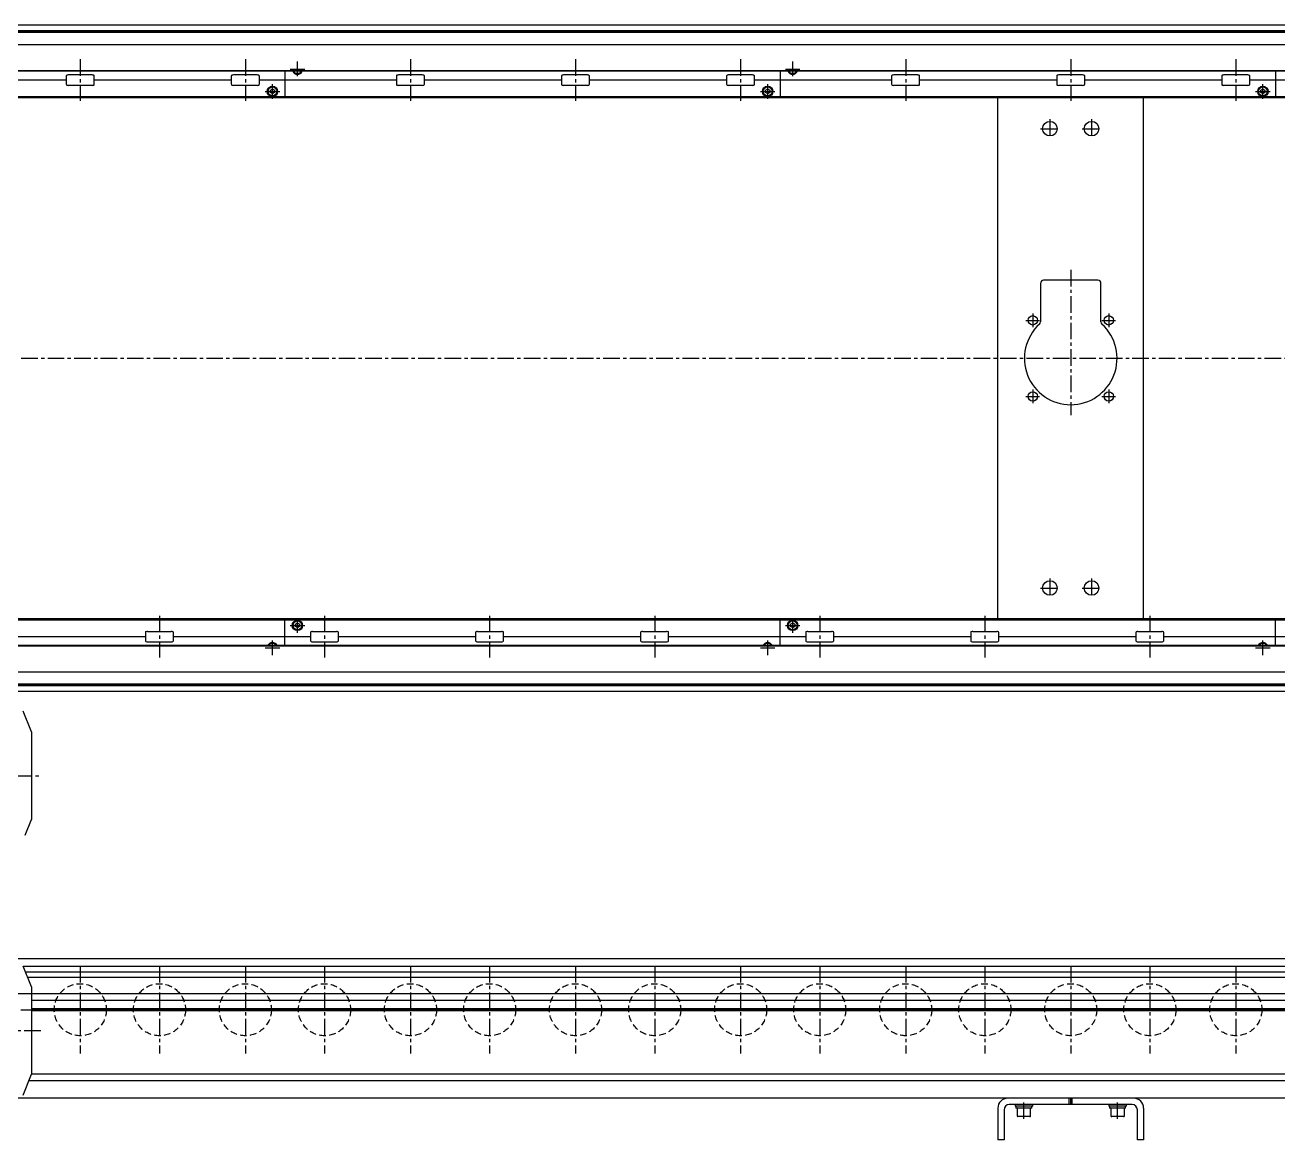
# Model space of a CAD drawing. Extents: x -10 to 3807, y -8 to 1151.
# Drawn here: x 676 to 1879, y 28 to 1098 of the extents above; entities that cross this region are included whole.
import ezdxf

# ---------------------------------------------------------------- set-up
doc = ezdxf.new("R2010")
doc.units = 0
doc.header["$LTSCALE"] = 0.5
doc.linetypes.add('CENTER', pattern=[50.8, 31.75, -6.35, 6.35, -6.35])
doc.linetypes.add('DASHED', pattern=[19.05, 12.7, -6.35])
for name, color, linetype in [('MSM_CENTER', 1, 'CENTER'), ('MSM_CONTINUOUS', 7, 'CONTINUOUS'), ('MSM_DASHED', 4, 'DASHED')]:
    doc.layers.add(name, color=color, linetype=linetype)

msp = doc.modelspace()

# ---------------------------------------------------------------- linework, layer by layer
at = {"layer": 'MSM_CENTER'}
for p, q in [((729.3, 1065.5), (729.3, 1025.5)), ((887.8, 1065.5), (887.8, 1025.5)), ((937.8, 1049.2), (937.8, 1063.3)), ((1046.3, 1065.5), (1046.3, 1025.5)), ((1204.8, 1065.5), (1204.8, 1025.5)), ((1363.3, 1065.5), (1363.3, 1025.5)), ((1413.3, 1049.2), (1413.3, 1063.3)), ((1521.8, 1065.5), (1521.8, 1025.5)), ((1680.3, 1065.5), (1680.3, 1025.5)), ((1838.8, 1065.5), (1838.8, 1025.5)), ((930.8, 1056.2), (944.8, 1056.2)), ((1406.3, 1056.2), (1420.3, 1056.2)), ((906.8, 1034.7), (920.8, 1034.7)), ((913.8, 1027.7), (913.8, 1041.8)), ((1382.3, 1034.7), (1396.3, 1034.7)), ((1389.3, 1027.7), (1389.3, 1041.8)), ((1857.8, 1034.7), (1871.8, 1034.7)), ((1864.8, 1027.7), (1864.8, 1041.8)), ((1651.3, 998.9), (1669.3, 998.9)), ((1660.3, 1007.9), (1660.3, 989.9)), ((1691.3, 998.9), (1709.3, 998.9)), ((1700.3, 1007.9), (1700.3, 989.9)), ((1680.3, 863.4), (1680.3, 723.9)), ((1643.8, 821.4), (1643.8, 808.4)), ((1716.8, 821.4), (1716.8, 808.4)), ((1637.3, 814.9), (1650.3, 814.9)), ((1710.3, 814.9), (1723.3, 814.9)), ((2999.9, 778.4), (359.8, 778.4)), ((1643.8, 748.4), (1643.8, 735.4)), ((1716.8, 748.4), (1716.8, 735.4)), ((1637.3, 741.9), (1650.3, 741.9)), ((1710.3, 741.9), (1723.3, 741.9)), ((1660.3, 566.9), (1660.3, 548.9)), ((1700.3, 566.9), (1700.3, 548.9)), ((1651.3, 557.9), (1669.3, 557.9)), ((1691.3, 557.9), (1709.3, 557.9)), ((805.3, 531.3), (805.3, 491.3)), ((963.8, 531.3), (963.8, 491.3)), ((1122.3, 531.3), (1122.3, 491.3)), ((1280.8, 531.3), (1280.8, 491.3)), ((1439.3, 531.3), (1439.3, 491.3)), ((1597.8, 531.3), (1597.8, 491.3)), ((1756.3, 531.3), (1756.3, 491.3)), ((930.8, 522), (944.8, 522)), ((937.8, 515), (937.8, 529)), ((1406.3, 522), (1420.3, 522)), ((1413.3, 515), (1413.3, 529)), ((913.8, 493.5), (913.8, 507.5)), ((1389.3, 493.5), (1389.3, 507.5)), ((1864.8, 493.5), (1864.8, 507.5)), ((906.8, 500.5), (920.8, 500.5)), ((1382.3, 500.5), (1396.3, 500.5)), ((1857.8, 500.5), (1871.8, 500.5)), ((362.3, 377.7), (692.3, 377.7)), ((729.3, 195), (729.3, 111)), ((805.3, 195), (805.3, 111)), ((887.8, 195), (887.8, 111)), ((963.8, 195), (963.8, 111)), ((1046.3, 195), (1046.3, 111)), ((1122.3, 195), (1122.3, 111)), ((1204.8, 195), (1204.8, 111)), ((1280.8, 195), (1280.8, 111)), ((1363.3, 195), (1363.3, 111)), ((1439.3, 195), (1439.3, 111)), ((1521.8, 195), (1521.8, 111)), ((1597.8, 195), (1597.8, 111)), ((1680.3, 195), (1680.3, 111)), ((1756.3, 195), (1756.3, 111)), ((1838.8, 195), (1838.8, 111)), ((367.3, 153), (2990.3, 153)), ((472.3, 133), (692.3, 133)), ((1635.3, 48.4), (1635.3, 64)), ((1725.3, 48.4), (1725.3, 64))]:
    msp.add_line(p, q, dxfattribs=at)
at = {"layer": 'MSM_CONTINUOUS'}
for p, q in [((2989.9, 1098.4), (370.7, 1098.4)), ((2988.3, 1098.3), (372.3, 1098.3)), ((2963.6, 1092.9), (396.9, 1092.9)), ((2963.6, 1091.2), (396.9, 1091.2)), ((2963.5, 1092), (397, 1092)), ((2988.3, 1079.5), (372.3, 1079.5)), ((2988.3, 1054.1), (372.3, 1054.1)), ((2988.3, 1054.5), (422.3, 1054.5)), ((715.8, 1049.5), (715.8, 1041.5)), ((740.7, 1050.5), (717.8, 1050.5)), ((742.7, 1041.5), (742.7, 1049.5)), ((874.3, 1049.5), (874.3, 1041.5)), ((899.2, 1050.5), (876.3, 1050.5)), ((901.2, 1041.5), (901.2, 1049.5)), ((925.8, 1054.1), (925.8, 1029.4)), ((937.8, 1053.9), (937.4, 1054.1)), ((938.1, 1054.1), (937.8, 1053.9)), ((1032.8, 1049.5), (1032.8, 1041.5)), ((1057.7, 1050.5), (1034.8, 1050.5)), ((1059.7, 1041.5), (1059.7, 1049.5)), ((1191.3, 1049.5), (1191.3, 1041.5)), ((1216.2, 1050.5), (1193.3, 1050.5)), ((1218.2, 1041.5), (1218.2, 1049.5)), ((1349.8, 1049.5), (1349.8, 1041.5)), ((1374.7, 1050.5), (1351.8, 1050.5)), ((1376.7, 1041.5), (1376.7, 1049.5)), ((1401.3, 1054.1), (1401.3, 1029.4)), ((1413.3, 1053.9), (1412.9, 1054.1)), ((1413.6, 1054.1), (1413.3, 1053.9)), ((1508.3, 1049.5), (1508.3, 1041.5)), ((1533.2, 1050.5), (1510.3, 1050.5)), ((1535.2, 1041.5), (1535.2, 1049.5)), ((1666.8, 1049.5), (1666.8, 1041.5)), ((1691.7, 1050.5), (1668.8, 1050.5)), ((1693.7, 1041.5), (1693.7, 1049.5)), ((1825.3, 1049.5), (1825.3, 1041.5)), ((1850.2, 1050.5), (1827.3, 1050.5)), ((1852.2, 1041.5), (1852.2, 1049.5)), ((1876.8, 1054.1), (1876.8, 1029.4)), ((715.8, 1045.5), (584.2, 1045.5)), ((740.7, 1040.5), (717.8, 1040.5)), ((874.3, 1045.5), (742.7, 1045.5)), ((899.2, 1040.5), (876.3, 1040.5)), ((1032.8, 1045.5), (901.2, 1045.5)), ((911.8, 1035.9), (913.8, 1037.1)), ((911.8, 1033.6), (911.8, 1035.9)), ((913.8, 1037.1), (915.8, 1035.9)), ((915.8, 1035.9), (915.8, 1033.6)), ((1057.7, 1040.5), (1034.8, 1040.5)), ((1191.3, 1045.5), (1059.7, 1045.5)), ((1216.2, 1040.5), (1193.3, 1040.5)), ((1349.8, 1045.5), (1218.2, 1045.5)), ((1374.7, 1040.5), (1351.8, 1040.5)), ((1508.3, 1045.5), (1376.7, 1045.5)), ((1387.3, 1035.9), (1389.3, 1037.1)), ((1387.3, 1033.6), (1387.3, 1035.9)), ((1389.3, 1037.1), (1391.3, 1035.9)), ((1391.3, 1035.9), (1391.3, 1033.6)), ((1533.2, 1040.5), (1510.3, 1040.5)), ((1666.8, 1045.5), (1535.2, 1045.5)), ((1691.7, 1040.5), (1668.8, 1040.5)), ((1825.3, 1045.5), (1693.7, 1045.5)), ((1850.2, 1040.5), (1827.3, 1040.5)), ((1983.8, 1045.5), (1852.2, 1045.5)), ((1862.8, 1035.9), (1864.8, 1037.1)), ((1862.8, 1033.6), (1862.8, 1035.9)), ((1864.8, 1037.1), (1866.8, 1035.9)), ((1866.8, 1035.9), (1866.8, 1033.6)), ((2986.3, 1029.4), (450.3, 1029.4)), ((2989.9, 1028.4), (450.3, 1028.4)), ((913.8, 1032.4), (911.8, 1033.6)), ((915.8, 1033.6), (913.8, 1032.4)), ((1389.3, 1032.4), (1387.3, 1033.6)), ((1391.3, 1033.6), (1389.3, 1032.4)), ((1610.3, 528.4), (1610.3, 1028.4)), ((1750.3, 528.4), (1750.3, 1028.4)), ((1864.8, 1032.4), (1862.8, 1033.6)), ((1866.8, 1033.6), (1864.8, 1032.4)), ((1651.3, 850.4), (1651.3, 813.5)), ((1706.3, 853.4), (1654.3, 853.4)), ((1709.3, 813.5), (1709.3, 850.4)), ((2989.9, 528.4), (450.3, 528.4)), ((450.3, 527.4), (2986.3, 527.4)), ((925.8, 502.6), (925.8, 527.4)), ((935.8, 523.2), (937.8, 524.4)), ((935.8, 520.9), (935.8, 523.2)), ((937.8, 519.7), (935.8, 520.9)), ((937.8, 524.4), (939.8, 523.2)), ((939.8, 520.9), (937.8, 519.7)), ((939.8, 523.2), (939.8, 520.9)), ((1401.3, 502.6), (1401.3, 527.4)), ((1411.3, 523.2), (1413.3, 524.4)), ((1411.3, 520.9), (1411.3, 523.2)), ((1413.3, 519.7), (1411.3, 520.9)), ((1413.3, 524.4), (1415.3, 523.2)), ((1415.3, 520.9), (1413.3, 519.7)), ((1415.3, 523.2), (1415.3, 520.9)), ((1876.8, 502.6), (1876.8, 527.4)), ((660.2, 511.3), (791.8, 511.3)), ((791.8, 515.3), (791.8, 507.3)), ((793.8, 516.3), (816.7, 516.3)), ((793.8, 506.3), (816.7, 506.3)), ((818.7, 507.3), (818.7, 515.3)), ((818.7, 511.3), (950.3, 511.3)), ((950.3, 515.3), (950.3, 507.3)), ((952.3, 516.3), (975.2, 516.3)), ((952.3, 506.3), (975.2, 506.3)), ((977.2, 507.3), (977.2, 515.3)), ((977.2, 511.3), (1108.8, 511.3)), ((1108.8, 515.3), (1108.8, 507.3)), ((1110.8, 516.3), (1133.7, 516.3)), ((1110.8, 506.3), (1133.7, 506.3)), ((1135.7, 507.3), (1135.7, 515.3)), ((1135.7, 511.3), (1267.3, 511.3)), ((1267.3, 515.3), (1267.3, 507.3)), ((1269.3, 516.3), (1292.2, 516.3)), ((1269.3, 506.3), (1292.2, 506.3)), ((1294.2, 507.3), (1294.2, 515.3)), ((1294.2, 511.3), (1425.8, 511.3)), ((1425.8, 515.3), (1425.8, 507.3)), ((1427.8, 516.3), (1450.7, 516.3)), ((1427.8, 506.3), (1450.7, 506.3)), ((1452.7, 507.3), (1452.7, 515.3)), ((1452.7, 511.3), (1584.3, 511.3)), ((1584.3, 515.3), (1584.3, 507.3)), ((1586.3, 516.3), (1609.2, 516.3)), ((1586.3, 506.3), (1609.2, 506.3)), ((1611.2, 507.3), (1611.2, 515.3)), ((1611.2, 511.3), (1742.8, 511.3)), ((1742.8, 515.3), (1742.8, 507.3)), ((1744.8, 516.3), (1767.7, 516.3)), ((1744.8, 506.3), (1767.7, 506.3)), ((1769.7, 507.3), (1769.7, 515.3)), ((1769.7, 511.3), (1901.3, 511.3)), ((2988.3, 502.6), (372.3, 502.6)), ((2988.3, 502.2), (422.3, 502.2)), ((913.4, 502.6), (913.8, 502.9)), ((913.8, 502.9), (914.1, 502.6)), ((1388.9, 502.6), (1389.3, 502.9)), ((1389.3, 502.9), (1389.6, 502.6)), ((1864.4, 502.6), (1864.8, 502.9)), ((1864.8, 502.9), (1865.1, 502.6)), ((2988.3, 477.2), (372.3, 477.2)), ((2989.9, 458.4), (370.7, 458.4)), ((2988.3, 458.4), (372.3, 458.4)), ((2963.6, 465.6), (396.9, 465.6)), ((2963.6, 463.9), (396.9, 463.9)), ((2963.5, 464.7), (397, 464.7)), ((682.3, 419.7), (674.3, 439.7)), ((682.3, 419.7), (682.3, 335.7)), ((676.3, 320.7), (682.3, 335.7)), ((2988.3, 202), (372.3, 202)), ((682.3, 175), (674.3, 195)), ((2988.3, 194.6), (674.4, 194.6)), ((2872.3, 189), (676.7, 189)), ((2872.3, 184), (678.7, 184)), ((682.3, 175), (682.3, 91)), ((2772.3, 168.2), (667.3, 168.2)), ((2772.3, 161.8), (682.3, 161.8)), ((2772.3, 153.9), (682.3, 153.9)), ((2772.3, 153), (682.3, 153)), ((2772.3, 152.1), (682.3, 152.1)), ((674.3, 71), (682.3, 91)), ((2772.3, 84.7), (679.8, 84.7)), ((2772.3, 91.2), (682.3, 91.2)), ((2989.9, 68), (472.3, 68)), ((1739.3, 62), (1621.3, 62)), ((1626.8, 62), (1626.8, 60.4)), ((1643.8, 60.4), (1626.8, 60.4)), ((1627.6, 60.4), (1627.6, 58.4)), ((1643, 58.4), (1643, 60.4)), ((1643.8, 60.4), (1643.8, 62)), ((1678.8, 62), (1678.8, 68)), ((1680.3, 62), (1680.3, 68)), ((1681.8, 62), (1681.8, 68)), ((1716.8, 62), (1716.8, 60.4)), ((1733.8, 60.4), (1716.8, 60.4)), ((1717.6, 60.4), (1717.6, 58.4)), ((1733, 58.4), (1733, 60.4)), ((1733.8, 60.4), (1733.8, 62)), ((1610.3, 58.5), (1610.3, 28)), ((1616.3, 57), (1616.3, 28)), ((1643, 58.4), (1627.6, 58.4)), ((1628.8, 58.4), (1628.8, 51.2)), ((1641, 50.4), (1629.6, 50.4)), ((1641.8, 51.2), (1641.8, 58.4)), ((1733, 58.4), (1717.6, 58.4)), ((1718.8, 58.4), (1718.8, 51.2)), ((1731, 50.4), (1719.6, 50.4)), ((1731.8, 51.2), (1731.8, 58.4)), ((1744.3, 28), (1744.3, 57)), ((1750.3, 58.5), (1750.3, 28)), ((1616.3, 28), (1610.3, 28)), ((1750.3, 28), (1744.3, 28))]:
    msp.add_line(p, q, dxfattribs=at)
for centre, radius in [((913.8, 1034.7), 5), ((913.8, 1034.7), 4.25), ((1389.3, 1034.7), 5), ((1389.3, 1034.7), 4.25), ((1864.8, 1034.7), 5), ((1864.8, 1034.7), 4.25), ((1660.3, 998.9), 7), ((1700.3, 998.9), 7), ((1643.8, 814.9), 4.5), ((1716.8, 814.9), 4.5), ((1643.8, 741.9), 4.5), ((1716.8, 741.9), 4.5), ((1660.3, 557.9), 7), ((1700.3, 557.9), 7), ((937.8, 522), 5), ((937.8, 522), 4.25), ((1413.3, 522), 5), ((1413.3, 522), 4.25)]:
    msp.add_circle(centre, radius, dxfattribs=at)
for centre, radius, start, end in [((716.7, 1049.4), 0.882, 115.5328, 172.1027), ((717.8, 1047.1), 3.41, 89.6687, 115.2454), ((740.7, 1047.1), 3.41, 64.7546, 90.3313), ((741.8, 1049.4), 0.882, 7.8973, 64.4672), ((875.2, 1049.4), 0.882, 115.5328, 172.1027), ((876.3, 1047.1), 3.41, 89.6687, 115.2454), ((899.2, 1047.1), 3.41, 64.7546, 90.3313), ((900.3, 1049.4), 0.882, 7.8973, 64.4672), ((937.8, 1056.2), 5, 204.8346, 335.1654), ((937.8, 1056.2), 4.25, 209.6116, 330.3884), ((1033.7, 1049.4), 0.882, 115.5328, 172.1027), ((1034.8, 1047.1), 3.41, 89.6687, 115.2454), ((1057.7, 1047.1), 3.41, 64.7546, 90.3313), ((1058.8, 1049.4), 0.882, 7.8973, 64.4672), ((1192.2, 1049.4), 0.882, 115.5328, 172.1027), ((1193.3, 1047.1), 3.41, 89.6687, 115.2454), ((1216.2, 1047.1), 3.41, 64.7546, 90.3313), ((1217.3, 1049.4), 0.882, 7.8973, 64.4672), ((1350.7, 1049.4), 0.882, 115.5328, 172.1027), ((1351.8, 1047.1), 3.41, 89.6687, 115.2454), ((1374.7, 1047.1), 3.41, 64.7546, 90.3313), ((1375.8, 1049.4), 0.882, 7.8973, 64.4672), ((1413.3, 1056.2), 5, 204.8346, 335.1654), ((1413.3, 1056.2), 4.25, 209.6116, 330.3884), ((1509.2, 1049.4), 0.882, 115.5328, 172.1027), ((1510.3, 1047.1), 3.41, 89.6687, 115.2454), ((1533.2, 1047.1), 3.41, 64.7546, 90.3313), ((1534.3, 1049.4), 0.882, 7.8973, 64.4672), ((1667.7, 1049.4), 0.882, 115.5328, 172.1027), ((1668.8, 1047.1), 3.41, 89.6687, 115.2454), ((1691.7, 1047.1), 3.41, 64.7546, 90.3313), ((1692.8, 1049.4), 0.882, 7.8973, 64.4672), ((1826.2, 1049.4), 0.882, 115.5328, 172.1027), ((1827.3, 1047.1), 3.41, 89.6687, 115.2454), ((1850.2, 1047.1), 3.41, 64.7546, 90.3313), ((1851.3, 1049.4), 0.882, 7.8973, 64.4672), ((716.7, 1041.6), 0.882, 187.8973, 244.4672), ((717.8, 1043.9), 3.41, 244.7546, 270.3313), ((740.7, 1043.9), 3.41, 269.6687, 295.2454), ((741.8, 1041.6), 0.882, 295.5328, 352.1027), ((875.2, 1041.6), 0.882, 187.8973, 244.4672), ((876.3, 1043.9), 3.41, 244.7546, 270.3313), ((899.2, 1043.9), 3.41, 269.6687, 295.2454), ((900.3, 1041.6), 0.882, 295.5328, 352.1027), ((1033.7, 1041.6), 0.882, 187.8973, 244.4672), ((1034.8, 1043.9), 3.41, 244.7546, 270.3313), ((1057.7, 1043.9), 3.41, 269.6687, 295.2454), ((1058.8, 1041.6), 0.882, 295.5328, 352.1027), ((1192.2, 1041.6), 0.882, 187.8973, 244.4672), ((1193.3, 1043.9), 3.41, 244.7546, 270.3313), ((1216.2, 1043.9), 3.41, 269.6687, 295.2454), ((1217.3, 1041.6), 0.882, 295.5328, 352.1027), ((1350.7, 1041.6), 0.882, 187.8973, 244.4672), ((1351.8, 1043.9), 3.41, 244.7546, 270.3313), ((1374.7, 1043.9), 3.41, 269.6687, 295.2454), ((1375.8, 1041.6), 0.882, 295.5328, 352.1027), ((1509.2, 1041.6), 0.882, 187.8973, 244.4672), ((1510.3, 1043.9), 3.41, 244.7546, 270.3313), ((1533.2, 1043.9), 3.41, 269.6687, 295.2454), ((1534.3, 1041.6), 0.882, 295.5328, 352.1027), ((1667.7, 1041.6), 0.882, 187.8973, 244.4672), ((1668.8, 1043.9), 3.41, 244.7546, 270.3313), ((1691.7, 1043.9), 3.41, 269.6687, 295.2454), ((1692.8, 1041.6), 0.882, 295.5328, 352.1027), ((1826.2, 1041.6), 0.882, 187.8973, 244.4672), ((1827.3, 1043.9), 3.41, 244.7546, 270.3313), ((1850.2, 1043.9), 3.41, 269.6687, 295.2454), ((1851.3, 1041.6), 0.882, 295.5328, 352.1027), ((1654.3, 850.4), 3, 90, 180), ((1706.3, 850.4), 3, 0, 90), ((1680.3, 778.4), 44.5, 132.3521, 47.6479), ((1648.3, 813.5), 3, 312.3521, 360), ((1712.3, 813.5), 3, 180, 227.6479), ((792.7, 515.2), 0.882, 115.5328, 172.1027), ((792.7, 507.4), 0.882, 187.8973, 244.4672), ((793.8, 512.9), 3.41, 89.6687, 115.2454), ((793.8, 509.7), 3.41, 244.7546, 270.3313), ((816.7, 512.9), 3.41, 64.7546, 90.3313), ((816.7, 509.7), 3.41, 269.6687, 295.2454), ((817.8, 515.2), 0.882, 7.8973, 64.4672), ((817.8, 507.4), 0.882, 295.5328, 352.1027), ((913.8, 500.5), 5, 24.8346, 155.1654), ((951.2, 515.2), 0.882, 115.5328, 172.1027), ((951.2, 507.4), 0.882, 187.8973, 244.4672), ((952.3, 512.9), 3.41, 89.6687, 115.2454), ((952.3, 509.7), 3.41, 244.7546, 270.3313), ((975.2, 512.9), 3.41, 64.7546, 90.3313), ((975.2, 509.7), 3.41, 269.6687, 295.2454), ((976.3, 515.2), 0.882, 7.8973, 64.4672), ((976.3, 507.4), 0.882, 295.5328, 352.1027), ((1109.7, 515.2), 0.882, 115.5328, 172.1027), ((1109.7, 507.4), 0.882, 187.8973, 244.4672), ((1110.8, 512.9), 3.41, 89.6687, 115.2454), ((1110.8, 509.7), 3.41, 244.7546, 270.3313), ((1133.7, 512.9), 3.41, 64.7546, 90.3313), ((1133.7, 509.7), 3.41, 269.6687, 295.2454), ((1134.8, 515.2), 0.882, 7.8973, 64.4672), ((1134.8, 507.4), 0.882, 295.5328, 352.1027), ((1268.2, 515.2), 0.882, 115.5328, 172.1027), ((1268.2, 507.4), 0.882, 187.8973, 244.4672), ((1269.3, 512.9), 3.41, 89.6687, 115.2454), ((1269.3, 509.7), 3.41, 244.7546, 270.3313), ((1292.2, 512.9), 3.41, 64.7546, 90.3313), ((1292.2, 509.7), 3.41, 269.6687, 295.2454), ((1293.3, 515.2), 0.882, 7.8973, 64.4672), ((1293.3, 507.4), 0.882, 295.5328, 352.1027), ((1389.3, 500.5), 5, 24.8346, 155.1654), ((1426.7, 515.2), 0.882, 115.5328, 172.1027), ((1426.7, 507.4), 0.882, 187.8973, 244.4672), ((1427.8, 512.9), 3.41, 89.6687, 115.2454), ((1427.8, 509.7), 3.41, 244.7546, 270.3313), ((1450.7, 512.9), 3.41, 64.7546, 90.3313), ((1450.7, 509.7), 3.41, 269.6687, 295.2454), ((1451.8, 515.2), 0.882, 7.8973, 64.4672), ((1451.8, 507.4), 0.882, 295.5328, 352.1027), ((1585.2, 515.2), 0.882, 115.5328, 172.1027), ((1585.2, 507.4), 0.882, 187.8973, 244.4672), ((1586.3, 512.9), 3.41, 89.6687, 115.2454), ((1586.3, 509.7), 3.41, 244.7546, 270.3313), ((1609.2, 512.9), 3.41, 64.7546, 90.3313), ((1609.2, 509.7), 3.41, 269.6687, 295.2454), ((1610.3, 515.2), 0.882, 7.8973, 64.4672), ((1610.3, 507.4), 0.882, 295.5328, 352.1027), ((1743.7, 515.2), 0.882, 115.5328, 172.1027), ((1743.7, 507.4), 0.882, 187.8973, 244.4672), ((1744.8, 512.9), 3.41, 89.6687, 115.2454), ((1744.8, 509.7), 3.41, 244.7546, 270.3313), ((1767.7, 512.9), 3.41, 64.7546, 90.3313), ((1767.7, 509.7), 3.41, 269.6687, 295.2454), ((1768.8, 515.2), 0.882, 7.8973, 64.4672), ((1768.8, 507.4), 0.882, 295.5328, 352.1027), ((1864.8, 500.5), 5, 24.8346, 155.1654), ((913.8, 500.5), 4.25, 29.6116, 150.3884), ((1389.3, 500.5), 4.25, 29.6116, 150.3884), ((1864.8, 500.5), 4.25, 29.6116, 150.3884), ((1619.8, 58.5), 9.5, 90, 180), ((1621.3, 57), 5, 90, 180), ((1739.3, 57), 5, 0, 90), ((1740.8, 58.5), 9.5, 0, 90), ((1629.6, 51.2), 0.8, 180, 270), ((1641, 51.2), 0.8, 270, 0), ((1719.6, 51.2), 0.8, 180, 270), ((1731, 51.2), 0.8, 270, 0)]:
    msp.add_arc(centre, radius, start, end, dxfattribs=at)
at = {"layer": 'MSM_DASHED'}
for centre in [(729.3, 153), (805.3, 153), (887.8, 153), (963.8, 153), (1046.3, 153), (1122.3, 153), (1204.8, 153), (1280.8, 153), (1363.3, 153), (1439.3, 153), (1521.8, 153), (1597.8, 153), (1680.3, 153), (1756.3, 153), (1838.8, 153)]:
    msp.add_circle(centre, 25, dxfattribs=at)

doc.saveas('drawing.dxf')
